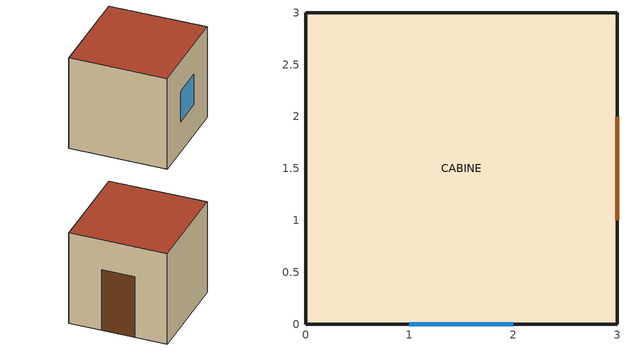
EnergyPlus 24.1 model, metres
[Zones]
CABINE
 floor ground (Sol): 0,3 3,3 3,0 0,0 z0
 wall outside (Mur): 3,3 0,3 0,0 3,0 3,3 z0:3
 window (Window): 1,0 2,0 z1:2
 door (Door): 3,1 3,2 z0:2
 roof outside (Toit): 3,0 3,3 0,3 0,0 z3
[Building]
Exemple Simple: North Axis {deg}=0; Terrain=Suburbs; Loads Convergence Tolerance Value {W}=0.05; Temperature Convergence Tolerance Value {deltaC}=0.05; Solar Distribution=FullInteriorAndExterior; Maximum Number of Warmup Days=30; Minimum Number of Warmup Days=6
[Site:Location]
Clermont-Ferrand: Latitude {deg}=45.7869; Longitude {deg}=3.1495; Time Zone {hr}=1; Elevation {m}=326
[Site:GroundTemperature:BuildingSurface]
16, 15, 15, 16, 17, 18, 19, 19.5, 19, 18, 17, 16
[Material]
Name | Roughness | Thickness {m} | Conductivity {W/m-K} | Density {kg/m3} | Specific Heat {J/kg-K} | Thermal Absorptance | Solar Absorptance | Visible Absorptance
Concrete Wall | MediumRough | 0.12 | 1.2 | 2400 | w           850 | 0.9 | 0.65 | 0.65
Concrete Floor | MediumRough | 0.15 | 1.2 | 2400 | 850 | 0.9 | 0.65 | 0.65
Insulator; InsulatorRoof; InsulatorFloor | Smooth | 0.1 | 0.045 | 100 | 1000 | 0.9 | 0.7 | 0.7
Wood | Rough | 0.02 | 0.15 | 550 | 2600 | 0.2 | 0.4 | 0.4
[WindowMaterial:SimpleGlazingSystem]
DoubleGlazing: U-Factor {W/m2-K}=1.4; Solar Heat Gain Coefficient=0.38; Visible Transmittance=0.72
[Construction]
Mur: Concrete Wall, Insulator
Toit: InsulatorRoof
Sol: Concrete Floor, InsulatorFloor
Window: DoubleGlazing
Door: Wood
[Zone]
CABINE
[People]
Perso_Sensible_RDC: Zone or ZoneList or Space or SpaceList=CABINE; Number of People Schedule=Occupation1; Number of People Calculation Method=People; Number of People=0.1; Sensible Heat Fraction=1; Activity Level Schedule=Occupation1; Enable ASHRAE 55 Comfort Warnings=No; Mean Radiant Temperature Calculation Type=EnclosureAveraged; Clothing Insulation Calculation Method=ClothingInsulationSchedule
[ZoneInfiltration:DesignFlowRate]
Main Zone infiltration: Zone or ZoneList or Space or SpaceList=CABINE; Schedule=Always On; Design Flow Rate Calculation Method=AirChanges/Hour; Air Changes per Hour {1/hr}=1; Constant Term Coefficient=1
[HVACTemplate:Thermostat]
Consigne_Temperature_Logement: Constant Heating Setpoint {C}=20; Constant Cooling Setpoint {C}=26
[HVACTemplate:Zone:IdealLoadsAirSystem]
CABINE: Template Thermostat=Consigne_Temperature_Logement; Heating Limit=LimitCapacity; Maximum Sensible Heating Capacity {W}=100; Cooling Limit=LimitCapacity; Maximum Total Cooling Capacity {W}=100; Dehumidification Control Type=None; Cooling Sensible Heat Ratio=0.7; Humidification Control Type=None; Outdoor Air Method=None; Demand Controlled Ventilation Type=None; Outdoor Air Economizer Type=NoEconomizer; Heat Recovery Type=None
[ExternalInterface:FunctionalMockupUnitImport]
FMU File=agentFMU.fmu; FMU Timeout {ms}=15; FMU LoggingOn=0
[ExternalInterface:FunctionalMockupUnitImport:From:Variable]
Output:Variable Index Key=CABINE; Output:Variable=Zone Mean Air Temperature; FMU File=agentFMU.fmu; FMU Instance=libFMI; FMU Variable=Block1:Zone1ZoneMeanAirTemperature
[Schedule:Day:Interval]
Consigne_Semaine: No, 11:00, 21, 19:00, 16, 24:00, 21
Consigne_WE: No, 24:00, 21
Consigne_Mercredi: No, 11:00, 21, 15:00, 16, 24:00, 21
Consigne_Absence: No, 24:00, 7
[Schedule:Week:Daily]
Consigne_Temp_Semaine1: Consigne_WE, Consigne_Semaine, Consigne_Semaine, Consigne_Mercredi, Consigne_Semaine, Consigne_Semaine, Consigne_WE, Consigne_Absence, Consigne_Absence, Consigne_Absence, Consigne_Absence, Consigne_Absence
[Schedule:Year]
Occupation1: Consigne_Temp_Semaine1, 1, 1, 12, 31
[Schedule:Compact]
Always On: Through: 12/31, For: AllDays, Until: 24:00, 1
